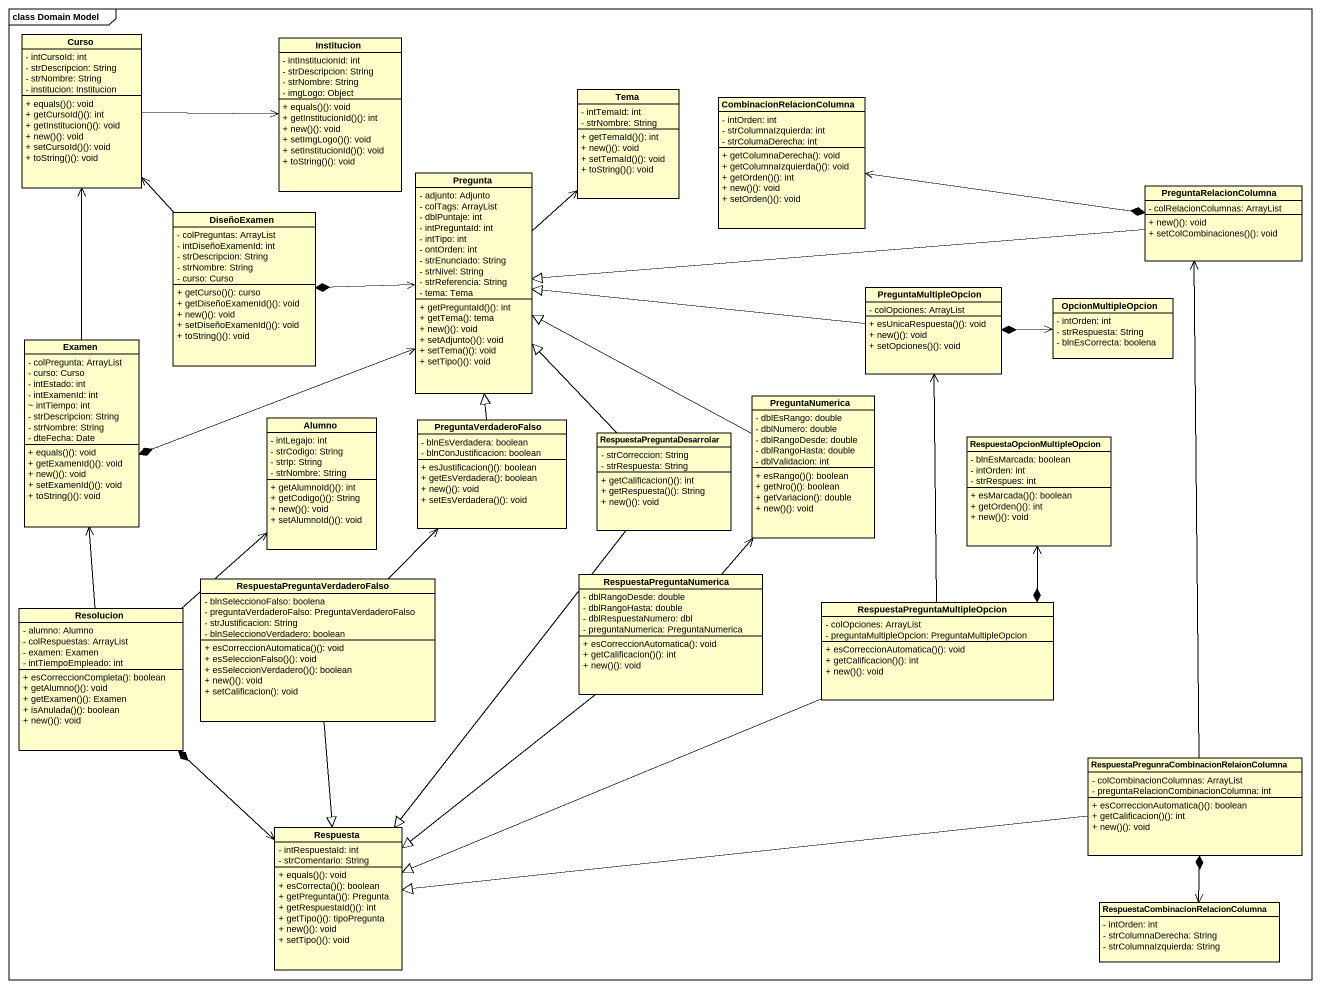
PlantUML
@startuml
mainframe class Domain Model
hide circle
hide empty members
skinparam classAttributeIconSize 0
class Curso {
  - intCursoId: int
  - strDescripcion: String
  - strNombre: String
  - institucion: Institucion
  + equals()(): void
  + getCursoId()(): int
  + getInstitucion()(): void
  + new()(): void
  + setCursoId()(): void
  + toString()(): void
}
class Institucion {
  - intInstitucionId: int
  - strDescripcion: String
  - strNombre: String
  - imgLogo: Object
  + equals()(): void
  + getInstitucionId()(): int
  + new()(): void
  + setImgLogo()(): void
  + setInstitucionId()(): void
  + toString()(): void
}
class Tema {
  - intTemaId: int
  - strNombre: String
  + getTemaId()(): int
  + new()(): void
  + setTemaId()(): void
  + toString()(): void
}
class CombinacionRelacionColumna {
  - intOrden: int
  - strColumnaIzquierda: int
  - strColumaDerecha: int
  + getColumnaDerecha(): void
  + getColumnaIzquierda()(): void
  + getOrden()(): int
  + new()(): void
  + setOrden()(): void
}
class Pregunta {
  - adjunto: Adjunto
  - colTags: ArrayList
  - dblPuntaje: int
  - intPreguntaId: int
  - intTipo: int
  - ontOrden: int
  - strEnunciado: String
  - strNivel: String
  - strReferencia: String
  - tema: Tema
  + getPreguntaId()(): int
  + getTema(): tema
  + new()(): void
  + setAdjunto()(): void
  + setTema()(): void
  + setTipo()(): void
}
class PreguntaRelacionColumna {
  - colRelacionColumnas: ArrayList
  + new()(): void
  + setColCombinaciones()(): void
}
class DiseñoExamen {
  - colPreguntas: ArrayList
  - intDiseñoExamenId: int
  - strDescripcion: String
  - strNombre: String
  - curso: Curso
  + getCurso()(): curso
  + getDiseñoExamenId()(): void
  + new()(): void
  + setDiseñoExamenId()(): void
  + toString()(): void
}
class PreguntaMultipleOpcion {
  - colOpciones: ArrayList
  + esUnicaRespuesta()(): void
  + new()(): void
  + setOpciones()(): void
}
class OpcionMultipleOpcion {
  - intOrden: int
  - strRespuesta: String
  - blnEsCorrecta: boolena
}
class Examen {
  - colPregunta: ArrayList
  - curso: Curso
  - intEstado: int
  - intExamenId: int
  ~ intTiempo: int
  - strDescripcion: String
  - strNombre: String
  - dteFecha: Date
  + equals()(): void
  + getExamenId()(): void
  + new()(): void
  + setExamenId()(): void
  + toString()(): void
}
class Alumno {
  - intLegajo: int
  - strCodigo: String
  - strIp: String
  - strNombre: String
  + getAlumnoId()(): int
  + getCodigo()(): String
  + new()(): void
  + setAlumnoId()(): void
}
class PreguntaVerdaderoFalso {
  - blnEsVerdadera: boolean
  - blnConJustificacion: boolean
  + esJustificacion()(): boolean
  + getEsVerdadera(): boolean
  + new()(): void
  + setEsVerdadera()(): void
}
class PreguntaNumerica {
  - dblEsRango: double
  - dblNumero: double
  - dblRangoDesde: double
  - dblRangoHasta: double
  - dblValidacion: int
  + esRango()(): boolean
  + getNro()(): boolean
  + getVariacion(): double
  + new()(): void
}
class RespuestaPreguntaDesarrolar {
  - strCorreccion: String
  - strRespuesta: String
  + getCalificacion()(): int
  + getRespuesta()(): String
  + new()(): void
}
class "RespuestaOpcionMultipleOpcion" as RespuestaOpcionMultipleOpcio {
  - blnEsMarcada: boolean
  - intOrden: int
  - strRespues: int
  + esMarcada()(): boolean
  + getOrden()(): int
  + new()(): void
}
class "RespuestaPreguntaVerdaderoFalso" as RespuestaPreguntaVerdaderoFa {
  - blnSeleccionoFalso: boolena
  - preguntaVerdaderoFalso: PreguntaVerdaderoFalso
  - strJustificacion: String
  - blnSeleccionoVerdadero: boolean
  + esCorreccionAutomatica()(): void
  + esSeleccionFalso()(): void
  + esSeleccionVerdadero()(): boolean
  + new()(): void
  + setCalificacion(): void
}
class RespuestaPreguntaNumerica {
  - dblRangoDesde: double
  - dblRangoHasta: double
  - dblRespuestaNumero: dbl
  - preguntaNumerica: PreguntaNumerica
  + esCorreccionAutomatica(): void
  + getCalificacion()(): int
  + new()(): void
}
class Resolucion {
  - alumno: Alumno
  - colRespuestas: ArrayList
  - examen: Examen
  - intTiempoEmpleado: int
  + esCorreccionCompleta(): boolean
  + getAlumno()(): void
  + getExamen()(): Examen
  + isAnulada()(): boolean
  + new()(): void
}
class "RespuestaPreguntaMultipleOpcion" as RespuestaPreguntaMultipleOpc {
  - colOpciones: ArrayList
  - preguntaMultipleOpcion: PreguntaMultipleOpcion
  + esCorreccionAutomatica()(): void
  + getCalificacion()(): int
  + new()(): void
}
class "RespuestaPregunraCombinacionRelaionColumna" as RespuestaPregunraCombinacion {
  - colCombinacionColumnas: ArrayList
  - preguntaRelacionCombinacionColumna: int
  + esCorreccionAutomatica()(): boolean
  + getCalificacion()(): int
  + new()(): void
}
class Respuesta {
  - intRespuestaId: int
  - strComentario: String
  + equals()(): void
  + esCorrecta()(): boolean
  + getPregunta()(): Pregunta
  + getRespuestaId()(): int
  + getTipo()(): tipoPregunta
  + new()(): void
  + setTipo()(): void
}
class "RespuestaCombinacionRelacionColumna" as RespuestaCombinacionRelacion {
  - intOrden: int
  - strColumnaDerecha: String
  - strColumnaIzquierda: String
}
Curso -right-> Institucion
CombinacionRelacionColumna <-right-* PreguntaRelacionColumna
Pregunta -up-> Tema
Pregunta <-left-* DiseñoExamen
Pregunta <-left-* Examen
PreguntaRelacionColumna -left-|> Pregunta
DiseñoExamen -up-> Curso
PreguntaMultipleOpcion -left-|> Pregunta
OpcionMultipleOpcion <-left-* PreguntaMultipleOpcion
Examen -up-> Curso
PreguntaVerdaderoFalso -up-|> Pregunta
PreguntaNumerica -left-|> Pregunta
RespuestaPreguntaDesarrolar -up-|> Pregunta
RespuestaPreguntaDesarrolar --|> Respuesta
RespuestaOpcionMultipleOpcio <--* RespuestaPreguntaMultipleOpc
RespuestaPreguntaVerdaderoFa -up-> PreguntaVerdaderoFalso
RespuestaPreguntaVerdaderoFa --|> Respuesta
RespuestaPreguntaNumerica -up-> PreguntaNumerica
RespuestaPreguntaNumerica --|> Respuesta
Resolucion -up-> Examen
Resolucion -up-> Alumno
RespuestaPreguntaMultipleOpc -up-> PreguntaMultipleOpcion
RespuestaPreguntaMultipleOpc -left-|> Respuesta
RespuestaPregunraCombinacion -up-> PreguntaRelacionColumna
RespuestaPregunraCombinacion -left-|> Respuesta
Respuesta <-up-* Resolucion
RespuestaCombinacionRelacion <-up-* RespuestaPregunraCombinacion
@enduml
